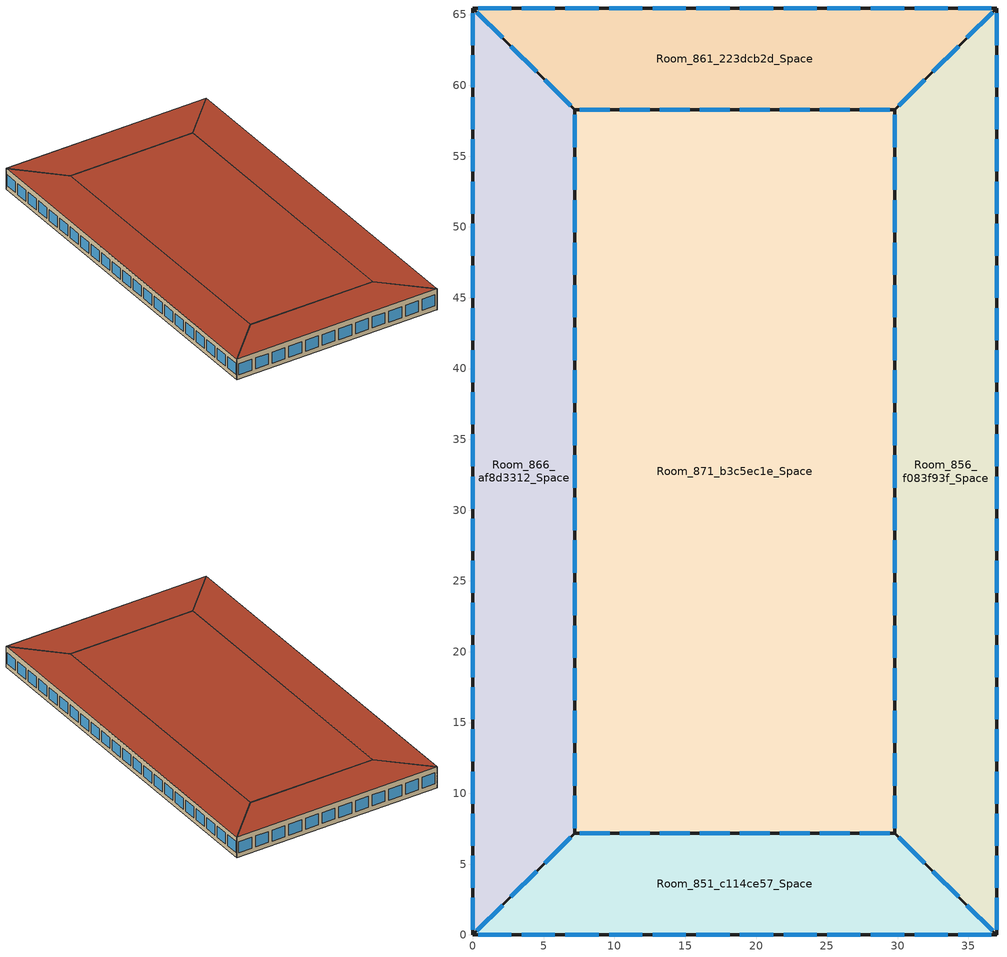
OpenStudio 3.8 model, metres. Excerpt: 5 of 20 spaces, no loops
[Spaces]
Room_851_c114ce57_Space
 floor adiabatic: 29.8,7.19 36.99,0 0,0 7.19,7.19 z15.2
 wall outside: 29.8,7.19 7.19,7.19 0,0 36.99,0 29.8,7.19 z15.2:19
 window: 29.46,7.19 27.31,7.19 / 26.63,7.19 24.48,7.19 / 23.81,7.19 21.66,7.19 / 20.98,7.19 18.83,7.19 / 18.15,7.19 16.01,7.19 / 15.33,7.19 13.18,7.19 / 12.5,7.19 10.36,7.19 / 9.68,7.19 7.53,7.19 / 6.9,6.9 5.08,5.08 / 4.51,4.51 2.68,2.68 / 2.11,2.11 0.29,0.29 / 36.7,0.29 34.88,2.11 / 34.3,2.68 32.48,4.51 / 31.91,5.08 30.08,6.9 / 0.37,0 2.71,0 / 3.45,0 5.79,0 / 6.53,0 8.88,0 / 9.62,0 11.96,0 / 12.7,0 15.04,0 / 15.78,0 18.12,0 / 18.86,0 21.21,0 / 21.95,0 24.29,0 / 25.03,0 27.37,0 / 28.11,0 30.45,0 / 31.19,0 33.54,0 / 34.28,0 36.62,0 z16:18
 roof outside: 36.99,0 29.8,7.19 7.19,7.19 0,0 z19
Room_856_f083f93f_Space
 floor adiabatic: 36.99,65.46 36.99,0 29.8,7.19 29.8,58.27 z15.2
 wall outside: 29.8,7.19 36.99,0 36.99,65.46 29.8,58.27 29.8,7.19 z15.2:19
 window: 30.08,6.9 31.91,5.08 / 32.48,4.51 34.3,2.68 / 34.88,2.11 36.7,0.29 / 29.8,57.91 29.8,55.63 / 29.8,54.9 29.8,52.62 / 29.8,51.9 29.8,49.62 / 29.8,48.9 29.8,46.61 / 29.8,45.89 29.8,43.61 / 29.8,42.89 29.8,40.6 / 29.8,39.88 29.8,37.6 / 29.8,36.88 29.8,34.59 / 29.8,33.87 29.8,31.59 / 29.8,30.87 29.8,28.58 / 29.8,27.86 29.8,25.58 / 29.8,24.86 29.8,22.58 / 29.8,21.85 29.8,19.57 / 29.8,18.85 29.8,16.57 / 29.8,15.85 29.8,13.56 / 29.8,12.84 29.8,10.56 / 29.8,9.84 29.8,7.55 / 36.7,65.17 34.88,63.35 / 34.3,62.78 32.48,60.95 / 31.91,60.38 30.08,58.56 / 36.99,0.36 36.99,2.62 / 36.99,3.33 36.99,5.59 / 36.99,6.31 36.99,8.57 / 36.99,9.28 36.99,11.55 / 36.99,12.26 36.99,14.52 / 36.99,15.23 36.99,17.5 / 36.99,18.21 36.99,20.47 / 36.99,21.19 36.99,23.45 / 36.99,24.16 36.99,26.42 / 36.99,27.14 36.99,29.4 / 36.99,30.11 36.99,32.37 / 36.99,33.09 36.99,35.35 / 36.99,36.06 36.99,38.32 / 36.99,39.04 36.99,41.3 / 36.99,42.01 36.99,44.28 / 36.99,44.99 36.99,47.25 / 36.99,47.97 36.99,50.23 / 36.99,50.94 36.99,53.2 / 36.99,53.92 36.99,56.18 / 36.99,56.89 36.99,59.15 / 36.99,59.87 36.99,62.13 / 36.99,62.84 36.99,65.1 z16:18
 roof outside: 36.99,0 36.99,65.46 29.8,58.27 29.8,7.19 z19
Room_861_223dcb2d_Space
 floor adiabatic: 0,65.46 36.99,65.46 29.8,58.27 7.19,58.27 z15.2
 wall outside: 29.8,58.27 36.99,65.46 0,65.46 7.19,58.27 29.8,58.27 z15.2:19
 window: 30.08,58.56 31.91,60.38 / 32.48,60.95 34.3,62.78 / 34.88,63.35 36.7,65.17 / 7.53,58.27 9.68,58.27 / 10.36,58.27 12.5,58.27 / 13.18,58.27 15.33,58.27 / 16.01,58.27 18.15,58.27 / 18.83,58.27 20.98,58.27 / 21.66,58.27 23.81,58.27 / 24.48,58.27 26.63,58.27 / 27.31,58.27 29.46,58.27 / 0.29,65.17 2.11,63.35 / 2.69,62.78 4.51,60.95 / 5.08,60.38 6.9,58.56 / 36.62,65.46 34.28,65.46 / 33.54,65.46 31.19,65.46 / 30.45,65.46 28.11,65.46 / 27.37,65.46 25.03,65.46 / 24.29,65.46 21.95,65.46 / 21.21,65.46 18.86,65.46 / 18.12,65.46 15.78,65.46 / 15.04,65.46 12.7,65.46 / 11.96,65.46 9.62,65.46 / 8.88,65.46 6.53,65.46 / 5.79,65.46 3.45,65.46 / 2.71,65.46 0.37,65.46 z16:18
 roof outside: 29.8,58.27 36.99,65.46 0,65.46 7.19,58.27 z19
Room_866_af8d3312_Space
 floor adiabatic: 0,65.46 7.19,58.27 7.19,7.19 0,0 z15.2
 wall outside: 7.19,58.27 0,65.46 0,0 7.19,7.19 7.19,58.27 z15.2:19
 window: 6.9,58.56 5.08,60.38 / 4.51,60.95 2.69,62.78 / 2.11,63.35 0.29,65.17 / 0.29,0.29 2.11,2.11 / 2.68,2.68 4.51,4.51 / 5.08,5.08 6.9,6.9 / 7.19,7.55 7.19,9.84 / 7.19,10.56 7.19,12.84 / 7.19,13.56 7.19,15.85 / 7.19,16.57 7.19,18.85 / 7.19,19.57 7.19,21.85 / 7.19,22.58 7.19,24.86 / 7.19,25.58 7.19,27.86 / 7.19,28.58 7.19,30.87 / 7.19,31.59 7.19,33.87 / 7.19,34.59 7.19,36.88 / 7.19,37.6 7.19,39.88 / 7.19,40.6 7.19,42.89 / 7.19,43.61 7.19,45.89 / 7.19,46.61 7.19,48.9 / 7.19,49.62 7.19,51.9 / 7.19,52.62 7.19,54.9 / 7.19,55.63 7.19,57.91 / 0,65.1 0,62.84 / 0,62.13 0,59.87 / 0,59.15 0,56.89 / 0,56.18 0,53.92 / 0,53.2 0,50.94 / 0,50.23 0,47.97 / 0,47.25 0,44.99 / 0,44.28 0,42.01 / 0,41.3 0,39.04 / 0,38.32 0,36.06 / 0,35.35 0,33.09 / 0,32.37 0,30.11 / 0,29.4 0,27.14 / 0,26.42 0,24.16 / 0,23.45 0,21.19 / 0,20.47 0,18.21 / 0,17.5 0,15.23 / 0,14.52 0,12.26 / 0,11.55 0,9.28 / 0,8.57 0,6.31 / 0,5.59 0,3.33 / 0,2.62 0,0.36 z16:18
 roof outside: 0,0 7.19,7.19 7.19,58.27 0,65.46 z19
Room_871_b3c5ec1e_Space
 floor adiabatic: 7.19,58.27 29.8,58.27 29.8,7.19 7.19,7.19 z15.2
 wall outside: 7.19,58.27 7.19,7.19 29.8,7.19 29.8,58.27 7.19,58.27 z15.2:19
 window: 7.19,57.91 7.19,55.63 / 7.19,54.9 7.19,52.62 / 7.19,51.9 7.19,49.62 / 7.19,48.9 7.19,46.61 / 7.19,45.89 7.19,43.61 / 7.19,42.89 7.19,40.6 / 7.19,39.88 7.19,37.6 / 7.19,36.88 7.19,34.59 / 7.19,33.87 7.19,31.59 / 7.19,30.87 7.19,28.58 / 7.19,27.86 7.19,25.58 / 7.19,24.86 7.19,22.58 / 7.19,21.85 7.19,19.57 / 7.19,18.85 7.19,16.57 / 7.19,15.85 7.19,13.56 / 7.19,12.84 7.19,10.56 / 7.19,9.84 7.19,7.55 / 29.46,58.27 27.31,58.27 / 26.63,58.27 24.48,58.27 / 23.81,58.27 21.66,58.27 / 20.98,58.27 18.83,58.27 / 18.15,58.27 16.01,58.27 / 15.33,58.27 13.18,58.27 / 12.5,58.27 10.36,58.27 / 9.68,58.27 7.53,58.27 / 29.8,7.55 29.8,9.84 / 29.8,10.56 29.8,12.84 / 29.8,13.56 29.8,15.85 / 29.8,16.57 29.8,18.85 / 29.8,19.57 29.8,21.85 / 29.8,22.58 29.8,24.86 / 29.8,25.58 29.8,27.86 / 29.8,28.58 29.8,30.87 / 29.8,31.59 29.8,33.87 / 29.8,34.59 29.8,36.88 / 29.8,37.6 29.8,39.88 / 29.8,40.6 29.8,42.89 / 29.8,43.61 29.8,45.89 / 29.8,46.61 29.8,48.9 / 29.8,49.62 29.8,51.9 / 29.8,52.62 29.8,54.9 / 29.8,55.63 29.8,57.91 / 7.53,7.19 9.68,7.19 / 10.36,7.19 12.5,7.19 / 13.18,7.19 15.33,7.19 / 16.01,7.19 18.15,7.19 / 18.83,7.19 20.98,7.19 / 21.66,7.19 23.81,7.19 / 24.48,7.19 26.63,7.19 / 27.31,7.19 29.46,7.19 z16:18
 roof outside: 29.8,7.19 29.8,58.27 7.19,58.27 7.19,7.19 z19
[Schedule:Ruleset]
Name | Default Day Schedule | Summer Design Day Schedule | Winter Design Day Schedule | Holiday Schedule
MediumOffice Building_Service Hot Water Schedule | MediumOffice Building_Service Hot Water Schedule_Sunday | MediumOffice Building_Service Hot Water Schedule_SmrDsn 1 | MediumOffice Building_Service Hot Water Schedule_WntrDsn 1 | MediumOffice Building_Service Hot Water Schedule_Hol 1
MediumOffice Building_Infiltration Schedule | MediumOffice Building_Infiltration Schedule_Sunday | MediumOffice Building_Infiltration Schedule_SmrDsn 1 | MediumOffice Building_Infiltration Schedule_WntrDsn 1 | MediumOffice Building_Infiltration Schedule_Hol 1
NECB-A-Occupancy | NECB-A-Occupancy_Default |  |  | NECB-A-Occupancy_Hol 1
NECB-A-Lighting | NECB-A-Lighting_Default |  |  | NECB-A-Lighting_Hol 1
NECB-A-Electric-Equipment | NECB-A-Electric-Equipment_Default |  |  | NECB-A-Electric-Equipment_Hol 1
NECB-A-Thermostat Setpoint-Cooling | NECB-A-Thermostat Setpoint-Cooling_Default |  |  | NECB-A-Thermostat Setpoint-Cooling_Hol 1
[Schedule:Day]
MediumOffice Building_Service Hot Water Schedule_Sunday; MediumOffice Building_Service Hot Water Schedule_Hol 1: No, 6, 0, 0, 11, 0, 0.04, 13, 0, 0.06, 14, 0, 0.09, 15, 0, 0.06, 18, 0, 0.04, 24, 0, 0
MediumOffice Building_Service Hot Water Schedule_SmrDsn 1; Schedule Day 5: No, 6, 0, 0, 7, 0, 0.07, 8, 0, 0.19, 9, 0, 0.35, 10, 0, 0.38, 11, 0, 0.39, 12, 0, 0.47, 13, 0, 0.57, 14, 0, 0.54, 15, 0, 0.34, 16, 0, 0.33, 17, 0, 0.44, 18, 0, 0.26, 19, 0, 0.21, 20, 0, 0.15, 21, 0, 0.17, 22, 0, 0.08, 24, 0, 0.05
MediumOffice Building_Service Hot Water Schedule_WntrDsn 1; Schedule Day 6: No, 6, 0, 0, 7, 0, 0.07, 8, 0, 0.11, 9, 0, 0.15, 10, 0, 0.21, 11, 0, 0.19, 12, 0, 0.23, 13, 0, 0.2, 14, 0, 0.19, 15, 0, 0.15, 16, 0, 0.13, 17, 0, 0.14, 19, 0, 0.07, 24, 0, 0
MediumOffice Building_Infiltration Schedule_Sunday; MediumOffice Building_Infiltration Schedule_Hol 1: No, 24, 0, 1
MediumOffice Building_Infiltration Schedule_SmrDsn 1; Schedule Day 11: No, 6, 0, 1, 22, 0, 0.25, 24, 0, 1
MediumOffice Building_Infiltration Schedule_WntrDsn 1; Schedule Day 12: No, 6, 0, 1, 18, 0, 0.25, 24, 0, 1
MediumOffice Building_People_Act Schedule_Sunday; MediumOffice Building_People_Act Schedule_Hol 1; MediumOffice Building_People_Act Schedule_SmrDsn 1; MediumOffice Building_People_Act Schedule_WntrDsn 1: No, 24, 0, 120
NECB-A-Occupancy_Default; Schedule Day 23: No, 7, 0, 0, 8, 0, 0.1, 9, 0, 0.7, 12, 0, 0.9, 14, 0, 0.5, 17, 0, 0.9, 18, 0, 0.7, 19, 0, 0.3, 23, 0, 0.1, 24, 0, 0
NECB-A-Occupancy_Hol 1; Schedule Day 24; Schedule Day 25: No, 24, 0, 0
NECB-A-Lighting_Default; Schedule Day 38: No, 7, 0, 0.05, 8, 0, 0.3, 9, 0, 0.8, 17, 0, 0.9, 18, 0, 0.8, 19, 0, 0.5, 21, 0, 0.3, 23, 0, 0.1, 24, 0, 0.05
NECB-A-Lighting_Hol 1; Schedule Day 39; Schedule Day 40: No, 24, 0, 0.05
NECB-A-Electric-Equipment_Default; Schedule Day 29: No, 7, 0, 0.2, 8, 0, 0.3, 9, 0, 0.8, 18, 0, 0.9, 19, 0, 0.5, 21, 0, 0.3, 24, 0, 0.2
NECB-A-Electric-Equipment_Hol 1; Schedule Day 30; Schedule Day 31: No, 24, 0, 0.2
NECB-A-Thermostat Setpoint-Cooling_Default; Schedule Day 26: No, 6, 0, 35, 21, 0, 24, 24, 0, 35
NECB-A-Thermostat Setpoint-Cooling_Hol 1; Schedule Day 27; Schedule Day 28: No, 24, 0, 35
Schedule Day 32: No, 6, 0, 18, 7, 0, 20, 21, 0, 22, 24, 0, 18
Schedule Day 33; Schedule Day 34: No, 24, 0, 18
[Schedule:Rule] Date Specification Type=DateRange; Start Month=1; Start Day=1; End Month=12; End Day=31
Name | Schedule Ruleset | Rule Order | Day Schedule | Apply Sunday | Apply Monday | Apply Tuesday | Apply Wednesday | Apply Thursday | Apply Friday | Apply Saturday
Schedule Rule 5 | MediumOffice Building_Service Hot Water Schedule | 0 | Schedule Day 5 | No | Yes | Yes | Yes | Yes | Yes | No
Schedule Rule 6 | MediumOffice Building_Service Hot Water Schedule | 1 | Schedule Day 6 | No | No | No | No | No | No | Yes
Schedule Rule 11 | MediumOffice Building_Infiltration Schedule | 0 | Schedule Day 11 | No | Yes | Yes | Yes | Yes | Yes | No
Schedule Rule 12 | MediumOffice Building_Infiltration Schedule | 1 | Schedule Day 12 | No | No | No | No | No | No | Yes
Schedule Rule 15 | NECB-A-Occupancy | 0 | Schedule Day 23 | No | Yes | Yes | Yes | Yes | Yes | No
Schedule Rule 16 | NECB-A-Occupancy | 1 | Schedule Day 24 | No | No | No | No | No | No | Yes
Schedule Rule 17 | NECB-A-Occupancy | 2 | Schedule Day 25 | Yes | No | No | No | No | No | No
Schedule Rule 18 | NECB-A-Lighting | 0 | Schedule Day 38 | No | Yes | Yes | Yes | Yes | Yes | No
Schedule Rule 19 | NECB-A-Lighting | 1 | Schedule Day 39 | No | No | No | No | No | No | Yes
Schedule Rule 20 | NECB-A-Lighting | 2 | Schedule Day 40 | Yes | No | No | No | No | No | No
Schedule Rule 21 | NECB-A-Electric-Equipment | 0 | Schedule Day 29 | No | Yes | Yes | Yes | Yes | Yes | No
Schedule Rule 22 | NECB-A-Electric-Equipment | 1 | Schedule Day 30 | No | No | No | No | No | No | Yes
Schedule Rule 23 | NECB-A-Electric-Equipment | 2 | Schedule Day 31 | Yes | No | No | No | No | No | No
Schedule Rule 24 | NECB-A-Thermostat Setpoint-Cooling | 0 | Schedule Day 26 | No | Yes | Yes | Yes | Yes | Yes | No
Schedule Rule 25 | NECB-A-Thermostat Setpoint-Cooling | 1 | Schedule Day 27 | No | No | No | No | No | No | Yes
Schedule Rule 26 | NECB-A-Thermostat Setpoint-Cooling | 2 | Schedule Day 28 | Yes | No | No | No | No | No | No
